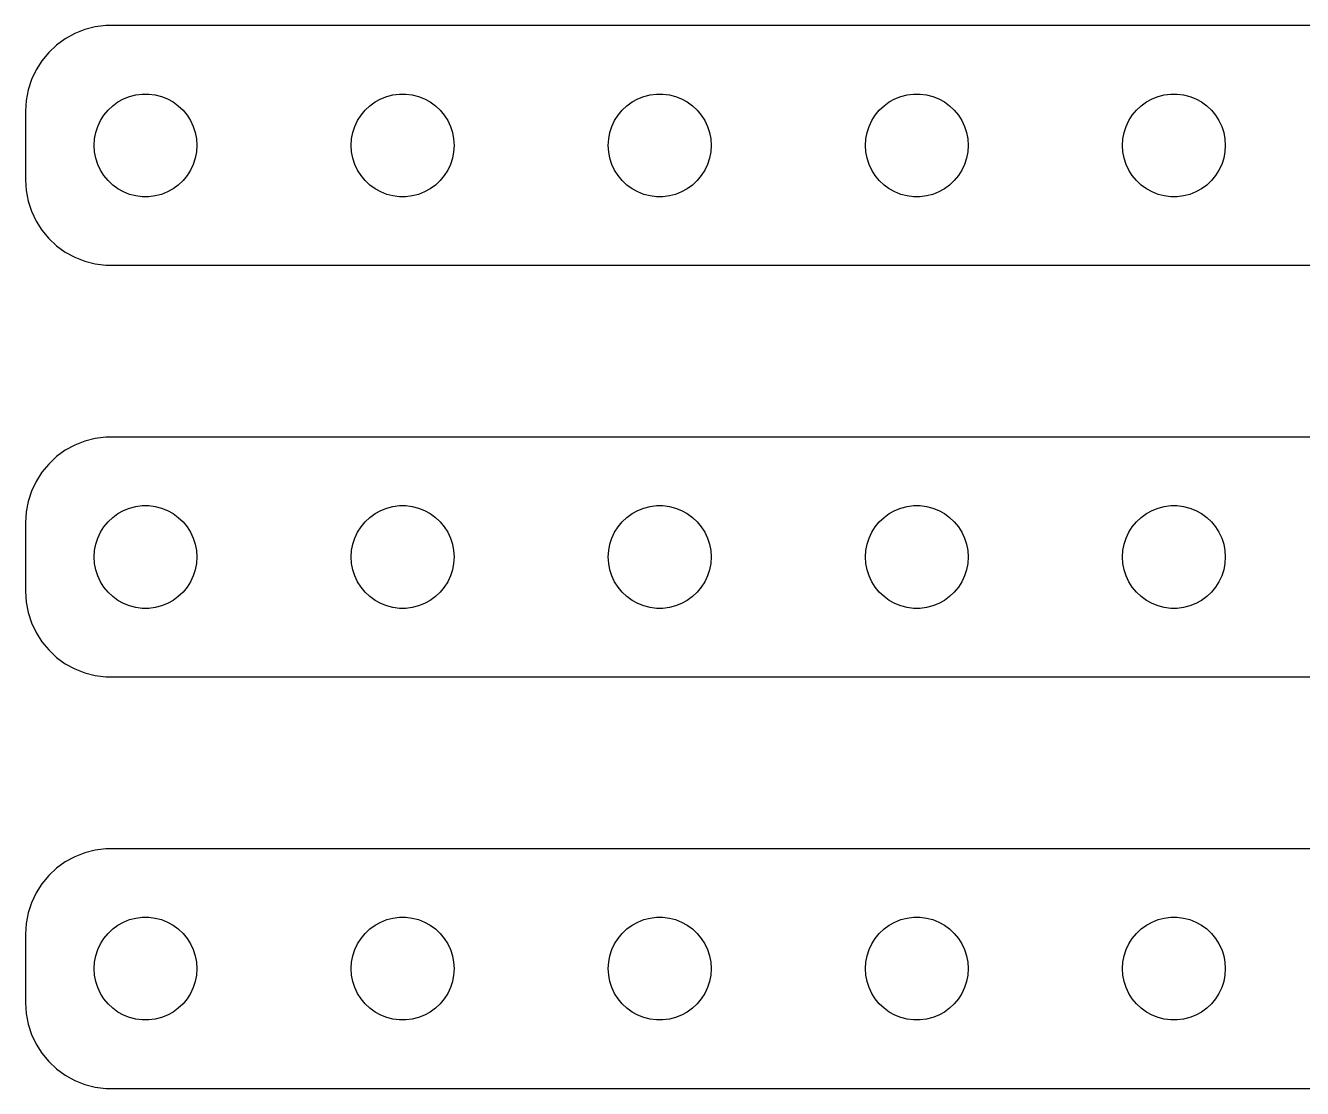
# Model space of a CAD drawing. Header units: metres. Extents: x -74 to 74, y 41 to 103.
# Drawn here: x -74.5 to 0, y 41 to 103 of the extents above; entities that cross this region are included whole.
import ezdxf

# ---------------------------------------------------------------- set-up
doc = ezdxf.new("R2010")
doc.units = ezdxf.units.M

msp = doc.modelspace()

# ---------------------------------------------------------------- linework, layer by layer
for p, q in [((-70.4369, 102.911), (-71.0451, 102.755)), ((-69.8139, 102.99), (-70.4369, 102.911)), ((69.8139, 102.99), (-69.8139, 102.99)), ((-72.1791, 102.222), (-72.6871, 101.853)), ((-71.6289, 102.524), (-72.1791, 102.222)), ((-71.0451, 102.755), (-71.6289, 102.524)), ((-73.1448, 101.423), (-73.5451, 100.939)), ((-72.6871, 101.853), (-73.1448, 101.423)), ((-73.5451, 100.939), (-73.8815, 100.409)), ((-74.1489, 99.8406), (-74.3429, 99.2434)), ((-73.8815, 100.409), (-74.1489, 99.8406)), ((-74.3429, 99.2434), (-74.4606, 98.6267)), ((-74.4606, 98.6267), (-74.5, 98)), ((-69.4123, 98.3115), (-69.1075, 98.533)), ((-69.1075, 98.533), (-68.7773, 98.7145)), ((-68.7773, 98.7145), (-68.427, 98.8532)), ((-68.427, 98.8532), (-68.0621, 98.9469)), ((-68.0621, 98.9469), (-67.6884, 98.9941)), ((-67.6884, 98.9941), (-67.3116, 98.9941)), ((-67.3116, 98.9941), (-66.9379, 98.9469)), ((-66.9379, 98.9469), (-66.573, 98.8532)), ((-66.573, 98.8532), (-66.2227, 98.7145)), ((-66.2227, 98.7145), (-65.8925, 98.533)), ((-65.8925, 98.533), (-65.5877, 98.3115)), ((-54.4123, 98.3115), (-54.1075, 98.533)), ((-54.1075, 98.533), (-53.7773, 98.7145)), ((-53.7773, 98.7145), (-53.427, 98.8532)), ((-53.427, 98.8532), (-53.0621, 98.9469)), ((-53.0621, 98.9469), (-52.6884, 98.9941)), ((-52.6884, 98.9941), (-52.3116, 98.9941)), ((-52.3116, 98.9941), (-51.9379, 98.9469)), ((-51.9379, 98.9469), (-51.5729, 98.8532)), ((-51.5729, 98.8532), (-51.2227, 98.7145)), ((-51.2227, 98.7145), (-50.8925, 98.533)), ((-50.8925, 98.533), (-50.5877, 98.3115)), ((-39.4123, 98.3115), (-39.1075, 98.533)), ((-39.1075, 98.533), (-38.7773, 98.7145)), ((-38.7773, 98.7145), (-38.427, 98.8532)), ((-38.427, 98.8532), (-38.0621, 98.9469)), ((-38.0621, 98.9469), (-37.6884, 98.9941)), ((-37.6884, 98.9941), (-37.3116, 98.9941)), ((-37.3116, 98.9941), (-36.9379, 98.9469)), ((-36.9379, 98.9469), (-36.5729, 98.8532)), ((-36.5729, 98.8532), (-36.2227, 98.7145)), ((-36.2227, 98.7145), (-35.8925, 98.533)), ((-35.8925, 98.533), (-35.5877, 98.3115)), ((-24.4123, 98.3115), (-24.1075, 98.533)), ((-24.1075, 98.533), (-23.7773, 98.7145)), ((-23.7773, 98.7145), (-23.427, 98.8532)), ((-23.427, 98.8532), (-23.0621, 98.9469)), ((-23.0621, 98.9469), (-22.6884, 98.9941)), ((-22.6884, 98.9941), (-22.3116, 98.9941)), ((-22.3116, 98.9941), (-21.9379, 98.9469)), ((-21.9379, 98.9469), (-21.5729, 98.8532)), ((-21.5729, 98.8532), (-21.2227, 98.7145)), ((-21.2227, 98.7145), (-20.8925, 98.533)), ((-20.8925, 98.533), (-20.5877, 98.3115)), ((-9.41226, 98.3115), (-9.10747, 98.533)), ((-9.10747, 98.533), (-8.77733, 98.7145)), ((-8.77733, 98.7145), (-8.42705, 98.8532)), ((-8.42705, 98.8532), (-8.06213, 98.9469)), ((-8.06213, 98.9469), (-7.68837, 98.9941)), ((-7.68837, 98.9941), (-7.31161, 98.9941)), ((-7.31161, 98.9941), (-6.93785, 98.9469)), ((-6.93785, 98.9469), (-6.57294, 98.8532)), ((-6.57294, 98.8532), (-6.22266, 98.7145)), ((-6.22266, 98.7145), (-5.89252, 98.533)), ((-5.89252, 98.533), (-5.58772, 98.3115)), ((-74.5, 98), (-74.5, 94)), ((-70.1289, 97.4453), (-69.927, 97.7634)), ((-69.927, 97.7634), (-69.6869, 98.0536)), ((-69.6869, 98.0536), (-69.4123, 98.3115)), ((-65.5877, 98.3115), (-65.3131, 98.0536)), ((-65.3131, 98.0536), (-65.073, 97.7634)), ((-65.073, 97.7634), (-64.8711, 97.4453)), ((-55.1289, 97.4453), (-54.927, 97.7634)), ((-54.927, 97.7634), (-54.6869, 98.0536)), ((-54.6869, 98.0536), (-54.4123, 98.3115)), ((-50.5877, 98.3115), (-50.3131, 98.0536)), ((-50.3131, 98.0536), (-50.0729, 97.7634)), ((-50.0729, 97.7634), (-49.8711, 97.4453)), ((-40.1289, 97.4453), (-39.927, 97.7634)), ((-39.927, 97.7634), (-39.6869, 98.0536)), ((-39.6869, 98.0536), (-39.4123, 98.3115)), ((-35.5877, 98.3115), (-35.3131, 98.0536)), ((-35.3131, 98.0536), (-35.0729, 97.7634)), ((-35.0729, 97.7634), (-34.8711, 97.4453)), ((-25.1289, 97.4453), (-24.927, 97.7634)), ((-24.927, 97.7634), (-24.6869, 98.0536)), ((-24.6869, 98.0536), (-24.4123, 98.3115)), ((-20.5877, 98.3115), (-20.3131, 98.0536)), ((-20.3131, 98.0536), (-20.0729, 97.7634)), ((-20.0729, 97.7634), (-19.8711, 97.4453)), ((-10.1289, 97.4453), (-9.92705, 97.7634)), ((-9.92705, 97.7634), (-9.6869, 98.0536)), ((-9.6869, 98.0536), (-9.41226, 98.3115)), ((-5.58772, 98.3115), (-5.31308, 98.0536)), ((-5.31308, 98.0536), (-5.07294, 97.7634)), ((-5.07294, 97.7634), (-4.87108, 97.4453)), ((-70.4057, 96.7461), (-70.2893, 97.1044)), ((-70.2893, 97.1044), (-70.1289, 97.4453)), ((-64.8711, 97.4453), (-64.7107, 97.1044)), ((-64.7107, 97.1044), (-64.5943, 96.7461)), ((-55.4057, 96.7461), (-55.2893, 97.1044)), ((-55.2893, 97.1044), (-55.1289, 97.4453)), ((-49.8711, 97.4453), (-49.7107, 97.1044)), ((-49.7107, 97.1044), (-49.5942, 96.7461)), ((-40.4057, 96.7461), (-40.2893, 97.1044)), ((-40.2893, 97.1044), (-40.1289, 97.4453)), ((-34.8711, 97.4453), (-34.7107, 97.1044)), ((-34.7107, 97.1044), (-34.5942, 96.7461)), ((-25.4057, 96.7461), (-25.2893, 97.1044)), ((-25.2893, 97.1044), (-25.1289, 97.4453)), ((-19.8711, 97.4453), (-19.7107, 97.1044)), ((-19.7107, 97.1044), (-19.5942, 96.7461)), ((-10.4057, 96.7461), (-10.2893, 97.1044)), ((-10.2893, 97.1044), (-10.1289, 97.4453)), ((-4.87108, 97.4453), (-4.71066, 97.1044)), ((-4.71066, 97.1044), (-4.59424, 96.7461)), ((-70.5, 96), (-70.4763, 96.376)), ((-70.4763, 96.376), (-70.4057, 96.7461)), ((-64.5943, 96.7461), (-64.5237, 96.376)), ((-64.5237, 96.376), (-64.5, 96)), ((-55.5, 96), (-55.4763, 96.376)), ((-55.4763, 96.376), (-55.4057, 96.7461)), ((-49.5942, 96.7461), (-49.5237, 96.376)), ((-49.5237, 96.376), (-49.5, 96)), ((-40.5, 96), (-40.4763, 96.376)), ((-40.4763, 96.376), (-40.4057, 96.7461)), ((-34.5942, 96.7461), (-34.5237, 96.376)), ((-34.5237, 96.376), (-34.5, 96)), ((-25.5, 96), (-25.4763, 96.376)), ((-25.4763, 96.376), (-25.4057, 96.7461)), ((-19.5942, 96.7461), (-19.5237, 96.376)), ((-19.5237, 96.376), (-19.5, 96)), ((-10.5, 96), (-10.4763, 96.376)), ((-10.4763, 96.376), (-10.4057, 96.7461)), ((-4.59424, 96.7461), (-4.52365, 96.376)), ((-4.52365, 96.376), (-4.5, 96)), ((-70.4763, 95.624), (-70.5, 96)), ((-70.4057, 95.2539), (-70.4763, 95.624)), ((-64.5237, 95.624), (-64.5943, 95.2539)), ((-64.5, 96), (-64.5237, 95.624)), ((-55.4763, 95.624), (-55.5, 96)), ((-55.4057, 95.2539), (-55.4763, 95.624)), ((-49.5237, 95.624), (-49.5942, 95.2539)), ((-49.5, 96), (-49.5237, 95.624)), ((-40.4763, 95.624), (-40.5, 96)), ((-40.4057, 95.2539), (-40.4763, 95.624)), ((-34.5237, 95.624), (-34.5942, 95.2539)), ((-34.5, 96), (-34.5237, 95.624)), ((-25.4763, 95.624), (-25.5, 96)), ((-25.4057, 95.2539), (-25.4763, 95.624)), ((-19.5237, 95.624), (-19.5942, 95.2539)), ((-19.5, 96), (-19.5237, 95.624)), ((-10.4763, 95.624), (-10.5, 96)), ((-10.4057, 95.2539), (-10.4763, 95.624)), ((-4.52365, 95.624), (-4.59424, 95.2539)), ((-4.5, 96), (-4.52365, 95.624)), ((-70.2893, 94.8956), (-70.4057, 95.2539)), ((-70.1289, 94.5547), (-70.2893, 94.8956)), ((-64.7107, 94.8956), (-64.8711, 94.5547)), ((-64.5943, 95.2539), (-64.7107, 94.8956)), ((-55.2893, 94.8956), (-55.4057, 95.2539)), ((-55.1289, 94.5547), (-55.2893, 94.8956)), ((-49.7107, 94.8956), (-49.8711, 94.5547)), ((-49.5942, 95.2539), (-49.7107, 94.8956)), ((-40.2893, 94.8956), (-40.4057, 95.2539)), ((-40.1289, 94.5547), (-40.2893, 94.8956)), ((-34.7107, 94.8956), (-34.8711, 94.5547)), ((-34.5942, 95.2539), (-34.7107, 94.8956)), ((-25.2893, 94.8956), (-25.4057, 95.2539)), ((-25.1289, 94.5547), (-25.2893, 94.8956)), ((-19.7107, 94.8956), (-19.8711, 94.5547)), ((-19.5942, 95.2539), (-19.7107, 94.8956)), ((-10.2893, 94.8956), (-10.4057, 95.2539)), ((-10.1289, 94.5547), (-10.2893, 94.8956)), ((-4.71066, 94.8956), (-4.87108, 94.5547)), ((-4.59424, 95.2539), (-4.71066, 94.8956)), ((-74.5, 94), (-74.4606, 93.3733)), ((-69.927, 94.2366), (-70.1289, 94.5547)), ((-69.6869, 93.9464), (-69.927, 94.2366)), ((-69.4123, 93.6885), (-69.6869, 93.9464)), ((-65.3131, 93.9464), (-65.5877, 93.6885)), ((-65.073, 94.2366), (-65.3131, 93.9464)), ((-64.8711, 94.5547), (-65.073, 94.2366)), ((-54.927, 94.2366), (-55.1289, 94.5547)), ((-54.6869, 93.9464), (-54.927, 94.2366)), ((-54.4123, 93.6885), (-54.6869, 93.9464)), ((-50.3131, 93.9464), (-50.5877, 93.6885)), ((-50.0729, 94.2366), (-50.3131, 93.9464)), ((-49.8711, 94.5547), (-50.0729, 94.2366)), ((-39.927, 94.2366), (-40.1289, 94.5547)), ((-39.6869, 93.9464), (-39.927, 94.2366)), ((-39.4123, 93.6885), (-39.6869, 93.9464)), ((-35.3131, 93.9464), (-35.5877, 93.6885)), ((-35.0729, 94.2366), (-35.3131, 93.9464)), ((-34.8711, 94.5547), (-35.0729, 94.2366)), ((-24.927, 94.2366), (-25.1289, 94.5547)), ((-24.6869, 93.9464), (-24.927, 94.2366)), ((-24.4123, 93.6885), (-24.6869, 93.9464)), ((-20.3131, 93.9464), (-20.5877, 93.6885)), ((-20.0729, 94.2366), (-20.3131, 93.9464)), ((-19.8711, 94.5547), (-20.0729, 94.2366)), ((-9.92705, 94.2366), (-10.1289, 94.5547)), ((-9.6869, 93.9464), (-9.92705, 94.2366)), ((-9.41226, 93.6885), (-9.6869, 93.9464)), ((-5.31308, 93.9464), (-5.58772, 93.6885)), ((-5.07294, 94.2366), (-5.31308, 93.9464)), ((-4.87108, 94.5547), (-5.07294, 94.2366)), ((-74.4606, 93.3733), (-74.3429, 92.7566)), ((-69.1075, 93.467), (-69.4123, 93.6885)), ((-68.7773, 93.2855), (-69.1075, 93.467)), ((-68.427, 93.1468), (-68.7773, 93.2855)), ((-68.0621, 93.0531), (-68.427, 93.1468)), ((-66.573, 93.1468), (-66.9379, 93.0531)), ((-66.2227, 93.2855), (-66.573, 93.1468)), ((-65.8925, 93.467), (-66.2227, 93.2855)), ((-65.5877, 93.6885), (-65.8925, 93.467)), ((-54.1075, 93.467), (-54.4123, 93.6885)), ((-53.7773, 93.2855), (-54.1075, 93.467)), ((-53.427, 93.1468), (-53.7773, 93.2855)), ((-53.0621, 93.0531), (-53.427, 93.1468)), ((-51.5729, 93.1468), (-51.9379, 93.0531)), ((-51.2227, 93.2855), (-51.5729, 93.1468)), ((-50.8925, 93.467), (-51.2227, 93.2855)), ((-50.5877, 93.6885), (-50.8925, 93.467)), ((-39.1075, 93.467), (-39.4123, 93.6885)), ((-38.7773, 93.2855), (-39.1075, 93.467)), ((-38.427, 93.1468), (-38.7773, 93.2855)), ((-38.0621, 93.0531), (-38.427, 93.1468)), ((-36.5729, 93.1468), (-36.9379, 93.0531)), ((-36.2227, 93.2855), (-36.5729, 93.1468)), ((-35.8925, 93.467), (-36.2227, 93.2855)), ((-35.5877, 93.6885), (-35.8925, 93.467)), ((-24.1075, 93.467), (-24.4123, 93.6885)), ((-23.7773, 93.2855), (-24.1075, 93.467)), ((-23.427, 93.1468), (-23.7773, 93.2855)), ((-23.0621, 93.0531), (-23.427, 93.1468)), ((-21.5729, 93.1468), (-21.9379, 93.0531)), ((-21.2227, 93.2855), (-21.5729, 93.1468)), ((-20.8925, 93.467), (-21.2227, 93.2855)), ((-20.5877, 93.6885), (-20.8925, 93.467)), ((-9.10747, 93.467), (-9.41226, 93.6885)), ((-8.77733, 93.2855), (-9.10747, 93.467)), ((-8.42705, 93.1468), (-8.77733, 93.2855)), ((-8.06213, 93.0531), (-8.42705, 93.1468)), ((-6.57294, 93.1468), (-6.93785, 93.0531)), ((-6.22266, 93.2855), (-6.57294, 93.1468)), ((-5.89252, 93.467), (-6.22266, 93.2855)), ((-5.58772, 93.6885), (-5.89252, 93.467)), ((-74.3429, 92.7566), (-74.1489, 92.1594)), ((-67.6884, 93.0059), (-68.0621, 93.0531)), ((-67.3116, 93.0059), (-67.6884, 93.0059)), ((-66.9379, 93.0531), (-67.3116, 93.0059)), ((-52.6884, 93.0059), (-53.0621, 93.0531)), ((-52.3116, 93.0059), (-52.6884, 93.0059)), ((-51.9379, 93.0531), (-52.3116, 93.0059)), ((-37.6884, 93.0059), (-38.0621, 93.0531)), ((-37.3116, 93.0059), (-37.6884, 93.0059)), ((-36.9379, 93.0531), (-37.3116, 93.0059)), ((-22.6884, 93.0059), (-23.0621, 93.0531)), ((-22.3116, 93.0059), (-22.6884, 93.0059)), ((-21.9379, 93.0531), (-22.3116, 93.0059)), ((-7.68837, 93.0059), (-8.06213, 93.0531)), ((-7.31161, 93.0059), (-7.68837, 93.0059)), ((-6.93785, 93.0531), (-7.31161, 93.0059)), ((-74.1489, 92.1594), (-73.8815, 91.5912)), ((-73.8815, 91.5912), (-73.5451, 91.0611)), ((-73.5451, 91.0611), (-73.1448, 90.5773)), ((-73.1448, 90.5773), (-72.6871, 90.1474)), ((-72.6871, 90.1474), (-72.1791, 89.7784)), ((-72.1791, 89.7784), (-71.6289, 89.4759)), ((-71.6289, 89.4759), (-71.0451, 89.2447)), ((-71.0451, 89.2447), (-70.4369, 89.0886)), ((-70.4369, 89.0886), (-69.8139, 89.0099)), ((-69.8139, 89.0099), (69.8139, 89.0099)), ((-69.8139, 78.9901), (-70.4369, 78.9114)), ((69.8139, 78.9901), (-69.8139, 78.9901)), ((-71.6289, 78.5241), (-72.1791, 78.2216)), ((-71.0451, 78.7553), (-71.6289, 78.5241)), ((-70.4369, 78.9114), (-71.0451, 78.7553)), ((-72.6871, 77.8526), (-73.1448, 77.4227)), ((-72.1791, 78.2216), (-72.6871, 77.8526)), ((-73.5451, 76.9389), (-73.8815, 76.4088)), ((-73.1448, 77.4227), (-73.5451, 76.9389)), ((-73.8815, 76.4088), (-74.1489, 75.8406)), ((-74.1489, 75.8406), (-74.3429, 75.2434)), ((-74.4606, 74.6267), (-74.5, 74)), ((-74.3429, 75.2434), (-74.4606, 74.6267)), ((-69.4123, 74.3115), (-69.1075, 74.533)), ((-69.1075, 74.533), (-68.7773, 74.7145)), ((-68.7773, 74.7145), (-68.427, 74.8532)), ((-68.427, 74.8532), (-68.0621, 74.9469)), ((-68.0621, 74.9469), (-67.6884, 74.9941)), ((-67.6884, 74.9941), (-67.3116, 74.9941)), ((-67.3116, 74.9941), (-66.9379, 74.9469)), ((-66.9379, 74.9469), (-66.573, 74.8532)), ((-66.573, 74.8532), (-66.2227, 74.7145)), ((-66.2227, 74.7145), (-65.8925, 74.533)), ((-65.8925, 74.533), (-65.5877, 74.3115)), ((-54.4123, 74.3115), (-54.1075, 74.533)), ((-54.1075, 74.533), (-53.7773, 74.7145)), ((-53.7773, 74.7145), (-53.427, 74.8532)), ((-53.427, 74.8532), (-53.0621, 74.9469)), ((-53.0621, 74.9469), (-52.6884, 74.9941)), ((-52.6884, 74.9941), (-52.3116, 74.9941)), ((-52.3116, 74.9941), (-51.9379, 74.9469)), ((-51.9379, 74.9469), (-51.5729, 74.8532)), ((-51.5729, 74.8532), (-51.2227, 74.7145)), ((-51.2227, 74.7145), (-50.8925, 74.533)), ((-50.8925, 74.533), (-50.5877, 74.3115)), ((-39.4123, 74.3115), (-39.1075, 74.533)), ((-39.1075, 74.533), (-38.7773, 74.7145)), ((-38.7773, 74.7145), (-38.427, 74.8532)), ((-38.427, 74.8532), (-38.0621, 74.9469)), ((-38.0621, 74.9469), (-37.6884, 74.9941)), ((-37.6884, 74.9941), (-37.3116, 74.9941)), ((-37.3116, 74.9941), (-36.9379, 74.9469)), ((-36.9379, 74.9469), (-36.5729, 74.8532)), ((-36.5729, 74.8532), (-36.2227, 74.7145)), ((-36.2227, 74.7145), (-35.8925, 74.533)), ((-35.8925, 74.533), (-35.5877, 74.3115)), ((-24.4123, 74.3115), (-24.1075, 74.533)), ((-24.1075, 74.533), (-23.7773, 74.7145)), ((-23.7773, 74.7145), (-23.427, 74.8532)), ((-23.427, 74.8532), (-23.0621, 74.9469)), ((-23.0621, 74.9469), (-22.6884, 74.9941)), ((-22.6884, 74.9941), (-22.3116, 74.9941)), ((-22.3116, 74.9941), (-21.9379, 74.9469)), ((-21.9379, 74.9469), (-21.5729, 74.8532)), ((-21.5729, 74.8532), (-21.2227, 74.7145)), ((-21.2227, 74.7145), (-20.8925, 74.533)), ((-20.8925, 74.533), (-20.5877, 74.3115)), ((-9.41226, 74.3115), (-9.10747, 74.533)), ((-9.10747, 74.533), (-8.77733, 74.7145)), ((-8.77733, 74.7145), (-8.42705, 74.8532)), ((-8.42705, 74.8532), (-8.06213, 74.9469)), ((-8.06213, 74.9469), (-7.68837, 74.9941)), ((-7.68837, 74.9941), (-7.31161, 74.9941)), ((-7.31161, 74.9941), (-6.93785, 74.9469)), ((-6.93785, 74.9469), (-6.57294, 74.8532)), ((-6.57294, 74.8532), (-6.22266, 74.7145)), ((-6.22266, 74.7145), (-5.89252, 74.533)), ((-5.89252, 74.533), (-5.58772, 74.3115)), ((-74.5, 74), (-74.5, 70)), ((-70.1289, 73.4453), (-69.927, 73.7634)), ((-69.927, 73.7634), (-69.6869, 74.0536)), ((-69.6869, 74.0536), (-69.4123, 74.3115)), ((-65.5877, 74.3115), (-65.3131, 74.0536)), ((-65.3131, 74.0536), (-65.073, 73.7634)), ((-65.073, 73.7634), (-64.8711, 73.4453)), ((-55.1289, 73.4453), (-54.927, 73.7634)), ((-54.927, 73.7634), (-54.6869, 74.0536)), ((-54.6869, 74.0536), (-54.4123, 74.3115)), ((-50.5877, 74.3115), (-50.3131, 74.0536)), ((-50.3131, 74.0536), (-50.0729, 73.7634)), ((-50.0729, 73.7634), (-49.8711, 73.4453)), ((-40.1289, 73.4453), (-39.927, 73.7634)), ((-39.927, 73.7634), (-39.6869, 74.0536)), ((-39.6869, 74.0536), (-39.4123, 74.3115)), ((-35.5877, 74.3115), (-35.3131, 74.0536)), ((-35.3131, 74.0536), (-35.0729, 73.7634)), ((-35.0729, 73.7634), (-34.8711, 73.4453)), ((-25.1289, 73.4453), (-24.927, 73.7634)), ((-24.927, 73.7634), (-24.6869, 74.0536)), ((-24.6869, 74.0536), (-24.4123, 74.3115)), ((-20.5877, 74.3115), (-20.3131, 74.0536)), ((-20.3131, 74.0536), (-20.0729, 73.7634)), ((-20.0729, 73.7634), (-19.8711, 73.4453)), ((-10.1289, 73.4453), (-9.92705, 73.7634)), ((-9.92705, 73.7634), (-9.6869, 74.0536)), ((-9.6869, 74.0536), (-9.41226, 74.3115)), ((-5.58772, 74.3115), (-5.31308, 74.0536)), ((-5.31308, 74.0536), (-5.07294, 73.7634)), ((-5.07294, 73.7634), (-4.87108, 73.4453)), ((-70.4057, 72.7461), (-70.2893, 73.1044)), ((-70.2893, 73.1044), (-70.1289, 73.4453)), ((-64.8711, 73.4453), (-64.7107, 73.1044)), ((-64.7107, 73.1044), (-64.5943, 72.7461)), ((-55.4057, 72.7461), (-55.2893, 73.1044)), ((-55.2893, 73.1044), (-55.1289, 73.4453)), ((-49.8711, 73.4453), (-49.7107, 73.1044)), ((-49.7107, 73.1044), (-49.5942, 72.7461)), ((-40.4057, 72.7461), (-40.2893, 73.1044)), ((-40.2893, 73.1044), (-40.1289, 73.4453)), ((-34.8711, 73.4453), (-34.7107, 73.1044)), ((-34.7107, 73.1044), (-34.5942, 72.7461)), ((-25.4057, 72.7461), (-25.2893, 73.1044)), ((-25.2893, 73.1044), (-25.1289, 73.4453)), ((-19.8711, 73.4453), (-19.7107, 73.1044)), ((-19.7107, 73.1044), (-19.5942, 72.7461)), ((-10.4057, 72.7461), (-10.2893, 73.1044)), ((-10.2893, 73.1044), (-10.1289, 73.4453)), ((-4.87108, 73.4453), (-4.71066, 73.1044)), ((-4.71066, 73.1044), (-4.59424, 72.7461)), ((-70.5, 72), (-70.4763, 72.376)), ((-70.4763, 72.376), (-70.4057, 72.7461)), ((-64.5943, 72.7461), (-64.5237, 72.376)), ((-64.5237, 72.376), (-64.5, 72)), ((-55.5, 72), (-55.4763, 72.376)), ((-55.4763, 72.376), (-55.4057, 72.7461)), ((-49.5942, 72.7461), (-49.5237, 72.376)), ((-49.5237, 72.376), (-49.5, 72)), ((-40.5, 72), (-40.4763, 72.376)), ((-40.4763, 72.376), (-40.4057, 72.7461)), ((-34.5942, 72.7461), (-34.5237, 72.376)), ((-34.5237, 72.376), (-34.5, 72)), ((-25.5, 72), (-25.4763, 72.376)), ((-25.4763, 72.376), (-25.4057, 72.7461)), ((-19.5942, 72.7461), (-19.5237, 72.376)), ((-19.5237, 72.376), (-19.5, 72)), ((-10.5, 72), (-10.4763, 72.376)), ((-10.4763, 72.376), (-10.4057, 72.7461)), ((-4.59424, 72.7461), (-4.52365, 72.376)), ((-4.52365, 72.376), (-4.5, 72)), ((-70.4763, 71.624), (-70.5, 72)), ((-70.4057, 71.2539), (-70.4763, 71.624)), ((-64.5237, 71.624), (-64.5943, 71.2539)), ((-64.5, 72), (-64.5237, 71.624)), ((-55.4763, 71.624), (-55.5, 72)), ((-55.4057, 71.2539), (-55.4763, 71.624)), ((-49.5237, 71.624), (-49.5942, 71.2539)), ((-49.5, 72), (-49.5237, 71.624)), ((-40.4763, 71.624), (-40.5, 72)), ((-40.4057, 71.2539), (-40.4763, 71.624)), ((-34.5237, 71.624), (-34.5942, 71.2539)), ((-34.5, 72), (-34.5237, 71.624)), ((-25.4763, 71.624), (-25.5, 72)), ((-25.4057, 71.2539), (-25.4763, 71.624)), ((-19.5237, 71.624), (-19.5942, 71.2539)), ((-19.5, 72), (-19.5237, 71.624)), ((-10.4763, 71.624), (-10.5, 72)), ((-10.4057, 71.2539), (-10.4763, 71.624)), ((-4.52365, 71.624), (-4.59424, 71.2539)), ((-4.5, 72), (-4.52365, 71.624)), ((-70.2893, 70.8956), (-70.4057, 71.2539)), ((-70.1289, 70.5547), (-70.2893, 70.8956)), ((-64.7107, 70.8956), (-64.8711, 70.5547)), ((-64.5943, 71.2539), (-64.7107, 70.8956)), ((-55.2893, 70.8956), (-55.4057, 71.2539)), ((-55.1289, 70.5547), (-55.2893, 70.8956)), ((-49.7107, 70.8956), (-49.8711, 70.5547)), ((-49.5942, 71.2539), (-49.7107, 70.8956)), ((-40.2893, 70.8956), (-40.4057, 71.2539)), ((-40.1289, 70.5547), (-40.2893, 70.8956)), ((-34.7107, 70.8956), (-34.8711, 70.5547)), ((-34.5942, 71.2539), (-34.7107, 70.8956)), ((-25.2893, 70.8956), (-25.4057, 71.2539)), ((-25.1289, 70.5547), (-25.2893, 70.8956)), ((-19.7107, 70.8956), (-19.8711, 70.5547)), ((-19.5942, 71.2539), (-19.7107, 70.8956)), ((-10.2893, 70.8956), (-10.4057, 71.2539)), ((-10.1289, 70.5547), (-10.2893, 70.8956)), ((-4.71066, 70.8956), (-4.87108, 70.5547)), ((-4.59424, 71.2539), (-4.71066, 70.8956)), ((-69.927, 70.2366), (-70.1289, 70.5547)), ((-69.6869, 69.9464), (-69.927, 70.2366)), ((-65.073, 70.2366), (-65.3131, 69.9464)), ((-64.8711, 70.5547), (-65.073, 70.2366)), ((-54.927, 70.2366), (-55.1289, 70.5547)), ((-54.6869, 69.9464), (-54.927, 70.2366)), ((-50.0729, 70.2366), (-50.3131, 69.9464)), ((-49.8711, 70.5547), (-50.0729, 70.2366)), ((-39.927, 70.2366), (-40.1289, 70.5547)), ((-39.6869, 69.9464), (-39.927, 70.2366)), ((-35.0729, 70.2366), (-35.3131, 69.9464)), ((-34.8711, 70.5547), (-35.0729, 70.2366)), ((-24.927, 70.2366), (-25.1289, 70.5547)), ((-24.6869, 69.9464), (-24.927, 70.2366)), ((-20.0729, 70.2366), (-20.3131, 69.9464)), ((-19.8711, 70.5547), (-20.0729, 70.2366)), ((-9.92705, 70.2366), (-10.1289, 70.5547)), ((-9.6869, 69.9464), (-9.92705, 70.2366)), ((-5.07294, 70.2366), (-5.31308, 69.9464)), ((-4.87108, 70.5547), (-5.07294, 70.2366)), ((-74.5, 70), (-74.4606, 69.3733)), ((-74.4606, 69.3733), (-74.3429, 68.7566)), ((-69.4123, 69.6885), (-69.6869, 69.9464)), ((-69.1075, 69.467), (-69.4123, 69.6885)), ((-68.7773, 69.2855), (-69.1075, 69.467)), ((-68.427, 69.1468), (-68.7773, 69.2855)), ((-66.2227, 69.2855), (-66.573, 69.1468)), ((-65.8925, 69.467), (-66.2227, 69.2855)), ((-65.5877, 69.6885), (-65.8925, 69.467)), ((-65.3131, 69.9464), (-65.5877, 69.6885)), ((-54.4123, 69.6885), (-54.6869, 69.9464)), ((-54.1075, 69.467), (-54.4123, 69.6885)), ((-53.7773, 69.2855), (-54.1075, 69.467)), ((-53.427, 69.1468), (-53.7773, 69.2855)), ((-51.2227, 69.2855), (-51.5729, 69.1468)), ((-50.8925, 69.467), (-51.2227, 69.2855)), ((-50.5877, 69.6885), (-50.8925, 69.467)), ((-50.3131, 69.9464), (-50.5877, 69.6885)), ((-39.4123, 69.6885), (-39.6869, 69.9464)), ((-39.1075, 69.467), (-39.4123, 69.6885)), ((-38.7773, 69.2855), (-39.1075, 69.467)), ((-38.427, 69.1468), (-38.7773, 69.2855)), ((-36.2227, 69.2855), (-36.5729, 69.1468)), ((-35.8925, 69.467), (-36.2227, 69.2855)), ((-35.5877, 69.6885), (-35.8925, 69.467)), ((-35.3131, 69.9464), (-35.5877, 69.6885)), ((-24.4123, 69.6885), (-24.6869, 69.9464)), ((-24.1075, 69.467), (-24.4123, 69.6885)), ((-23.7773, 69.2855), (-24.1075, 69.467)), ((-23.427, 69.1468), (-23.7773, 69.2855)), ((-21.2227, 69.2855), (-21.5729, 69.1468)), ((-20.8925, 69.467), (-21.2227, 69.2855)), ((-20.5877, 69.6885), (-20.8925, 69.467)), ((-20.3131, 69.9464), (-20.5877, 69.6885)), ((-9.41226, 69.6885), (-9.6869, 69.9464)), ((-9.10747, 69.467), (-9.41226, 69.6885)), ((-8.77733, 69.2855), (-9.10747, 69.467)), ((-8.42705, 69.1468), (-8.77733, 69.2855)), ((-6.22266, 69.2855), (-6.57294, 69.1468)), ((-5.89252, 69.467), (-6.22266, 69.2855)), ((-5.58772, 69.6885), (-5.89252, 69.467)), ((-5.31308, 69.9464), (-5.58772, 69.6885)), ((-74.3429, 68.7566), (-74.1489, 68.1594)), ((-68.0621, 69.0531), (-68.427, 69.1468)), ((-67.6884, 69.0059), (-68.0621, 69.0531)), ((-67.3116, 69.0059), (-67.6884, 69.0059)), ((-66.9379, 69.0531), (-67.3116, 69.0059)), ((-66.573, 69.1468), (-66.9379, 69.0531)), ((-53.0621, 69.0531), (-53.427, 69.1468)), ((-52.6884, 69.0059), (-53.0621, 69.0531)), ((-52.3116, 69.0059), (-52.6884, 69.0059)), ((-51.9379, 69.0531), (-52.3116, 69.0059)), ((-51.5729, 69.1468), (-51.9379, 69.0531)), ((-38.0621, 69.0531), (-38.427, 69.1468)), ((-37.6884, 69.0059), (-38.0621, 69.0531)), ((-37.3116, 69.0059), (-37.6884, 69.0059)), ((-36.9379, 69.0531), (-37.3116, 69.0059)), ((-36.5729, 69.1468), (-36.9379, 69.0531)), ((-23.0621, 69.0531), (-23.427, 69.1468)), ((-22.6884, 69.0059), (-23.0621, 69.0531)), ((-22.3116, 69.0059), (-22.6884, 69.0059)), ((-21.9379, 69.0531), (-22.3116, 69.0059)), ((-21.5729, 69.1468), (-21.9379, 69.0531)), ((-8.06213, 69.0531), (-8.42705, 69.1468)), ((-7.68837, 69.0059), (-8.06213, 69.0531)), ((-7.31161, 69.0059), (-7.68837, 69.0059)), ((-6.93785, 69.0531), (-7.31161, 69.0059)), ((-6.57294, 69.1468), (-6.93785, 69.0531)), ((-74.1489, 68.1594), (-73.8815, 67.5912)), ((-73.8815, 67.5912), (-73.5451, 67.0611)), ((-73.5451, 67.0611), (-73.1448, 66.5773)), ((-73.1448, 66.5773), (-72.6871, 66.1474)), ((-72.6871, 66.1474), (-72.1791, 65.7784)), ((-72.1791, 65.7784), (-71.6289, 65.4759)), ((-71.6289, 65.4759), (-71.0451, 65.2447)), ((-71.0451, 65.2447), (-70.4369, 65.0886)), ((-70.4369, 65.0886), (-69.8139, 65.0099)), ((-69.8139, 65.0099), (69.8139, 65.0099)), ((-71.6289, 54.5241), (-72.1791, 54.2216)), ((-71.0451, 54.7553), (-71.6289, 54.5241)), ((-70.4369, 54.9114), (-71.0451, 54.7553)), ((-69.8139, 54.9901), (-70.4369, 54.9114)), ((69.8139, 54.9901), (-69.8139, 54.9901)), ((-72.6871, 53.8526), (-73.1448, 53.4227)), ((-72.1791, 54.2216), (-72.6871, 53.8526)), ((-73.5451, 52.9389), (-73.8815, 52.4088)), ((-73.1448, 53.4227), (-73.5451, 52.9389)), ((-73.8815, 52.4088), (-74.1489, 51.8406)), ((-74.1489, 51.8406), (-74.3429, 51.2434)), ((-74.3429, 51.2434), (-74.4606, 50.6267)), ((-69.1075, 50.533), (-68.7773, 50.7145)), ((-68.7773, 50.7145), (-68.427, 50.8532)), ((-68.427, 50.8532), (-68.0621, 50.9469)), ((-68.0621, 50.9469), (-67.6884, 50.9941)), ((-67.6884, 50.9941), (-67.3116, 50.9941)), ((-67.3116, 50.9941), (-66.9379, 50.9469)), ((-66.9379, 50.9469), (-66.573, 50.8532)), ((-66.573, 50.8532), (-66.2227, 50.7145)), ((-66.2227, 50.7145), (-65.8925, 50.533)), ((-54.1075, 50.533), (-53.7773, 50.7145)), ((-53.7773, 50.7145), (-53.427, 50.8532)), ((-53.427, 50.8532), (-53.0621, 50.9469)), ((-53.0621, 50.9469), (-52.6884, 50.9941)), ((-52.6884, 50.9941), (-52.3116, 50.9941)), ((-52.3116, 50.9941), (-51.9379, 50.9469)), ((-51.9379, 50.9469), (-51.5729, 50.8532)), ((-51.5729, 50.8532), (-51.2227, 50.7145)), ((-51.2227, 50.7145), (-50.8925, 50.533)), ((-39.1075, 50.533), (-38.7773, 50.7145)), ((-38.7773, 50.7145), (-38.427, 50.8532)), ((-38.427, 50.8532), (-38.0621, 50.9469)), ((-38.0621, 50.9469), (-37.6884, 50.9941)), ((-37.6884, 50.9941), (-37.3116, 50.9941)), ((-37.3116, 50.9941), (-36.9379, 50.9469)), ((-36.9379, 50.9469), (-36.5729, 50.8532)), ((-36.5729, 50.8532), (-36.2227, 50.7145)), ((-36.2227, 50.7145), (-35.8925, 50.533)), ((-24.1075, 50.533), (-23.7773, 50.7145)), ((-23.7773, 50.7145), (-23.427, 50.8532)), ((-23.427, 50.8532), (-23.0621, 50.9469)), ((-23.0621, 50.9469), (-22.6884, 50.9941)), ((-22.6884, 50.9941), (-22.3116, 50.9941)), ((-22.3116, 50.9941), (-21.9379, 50.9469)), ((-21.9379, 50.9469), (-21.5729, 50.8532)), ((-21.5729, 50.8532), (-21.2227, 50.7145)), ((-21.2227, 50.7145), (-20.8925, 50.533)), ((-9.10747, 50.533), (-8.77733, 50.7145)), ((-8.77733, 50.7145), (-8.42705, 50.8532)), ((-8.42705, 50.8532), (-8.06213, 50.9469)), ((-8.06213, 50.9469), (-7.68837, 50.9941)), ((-7.68837, 50.9941), (-7.31161, 50.9941)), ((-7.31161, 50.9941), (-6.93785, 50.9469)), ((-6.93785, 50.9469), (-6.57294, 50.8532)), ((-6.57294, 50.8532), (-6.22266, 50.7145)), ((-6.22266, 50.7145), (-5.89252, 50.533)), ((-74.4606, 50.6267), (-74.5, 50)), ((-74.5, 50), (-74.5, 46)), ((-69.927, 49.7634), (-69.6869, 50.0536)), ((-69.6869, 50.0536), (-69.4123, 50.3115)), ((-69.4123, 50.3115), (-69.1075, 50.533)), ((-65.8925, 50.533), (-65.5877, 50.3115)), ((-65.5877, 50.3115), (-65.3131, 50.0536)), ((-65.3131, 50.0536), (-65.073, 49.7634)), ((-54.927, 49.7634), (-54.6869, 50.0536)), ((-54.6869, 50.0536), (-54.4123, 50.3115)), ((-54.4123, 50.3115), (-54.1075, 50.533)), ((-50.8925, 50.533), (-50.5877, 50.3115)), ((-50.5877, 50.3115), (-50.3131, 50.0536)), ((-50.3131, 50.0536), (-50.0729, 49.7634)), ((-39.927, 49.7634), (-39.6869, 50.0536)), ((-39.6869, 50.0536), (-39.4123, 50.3115)), ((-39.4123, 50.3115), (-39.1075, 50.533)), ((-35.8925, 50.533), (-35.5877, 50.3115)), ((-35.5877, 50.3115), (-35.3131, 50.0536)), ((-35.3131, 50.0536), (-35.0729, 49.7634)), ((-24.927, 49.7634), (-24.6869, 50.0536)), ((-24.6869, 50.0536), (-24.4123, 50.3115)), ((-24.4123, 50.3115), (-24.1075, 50.533)), ((-20.8925, 50.533), (-20.5877, 50.3115)), ((-20.5877, 50.3115), (-20.3131, 50.0536)), ((-20.3131, 50.0536), (-20.0729, 49.7634)), ((-9.92705, 49.7634), (-9.6869, 50.0536)), ((-9.6869, 50.0536), (-9.41226, 50.3115)), ((-9.41226, 50.3115), (-9.10747, 50.533)), ((-5.89252, 50.533), (-5.58772, 50.3115)), ((-5.58772, 50.3115), (-5.31308, 50.0536)), ((-5.31308, 50.0536), (-5.07294, 49.7634)), ((-70.2893, 49.1044), (-70.1289, 49.4453)), ((-70.1289, 49.4453), (-69.927, 49.7634)), ((-65.073, 49.7634), (-64.8711, 49.4453)), ((-64.8711, 49.4453), (-64.7107, 49.1044)), ((-55.2893, 49.1044), (-55.1289, 49.4453)), ((-55.1289, 49.4453), (-54.927, 49.7634)), ((-50.0729, 49.7634), (-49.8711, 49.4453)), ((-49.8711, 49.4453), (-49.7107, 49.1044)), ((-40.2893, 49.1044), (-40.1289, 49.4453)), ((-40.1289, 49.4453), (-39.927, 49.7634)), ((-35.0729, 49.7634), (-34.8711, 49.4453)), ((-34.8711, 49.4453), (-34.7107, 49.1044)), ((-25.2893, 49.1044), (-25.1289, 49.4453)), ((-25.1289, 49.4453), (-24.927, 49.7634)), ((-20.0729, 49.7634), (-19.8711, 49.4453)), ((-19.8711, 49.4453), (-19.7107, 49.1044)), ((-10.2893, 49.1044), (-10.1289, 49.4453)), ((-10.1289, 49.4453), (-9.92705, 49.7634)), ((-5.07294, 49.7634), (-4.87108, 49.4453)), ((-4.87108, 49.4453), (-4.71066, 49.1044)), ((-70.4763, 48.376), (-70.4057, 48.7461)), ((-70.4057, 48.7461), (-70.2893, 49.1044)), ((-64.7107, 49.1044), (-64.5943, 48.7461)), ((-64.5943, 48.7461), (-64.5237, 48.376)), ((-55.4763, 48.376), (-55.4057, 48.7461)), ((-55.4057, 48.7461), (-55.2893, 49.1044)), ((-49.7107, 49.1044), (-49.5942, 48.7461)), ((-49.5942, 48.7461), (-49.5237, 48.376)), ((-40.4763, 48.376), (-40.4057, 48.7461)), ((-40.4057, 48.7461), (-40.2893, 49.1044)), ((-34.7107, 49.1044), (-34.5942, 48.7461)), ((-34.5942, 48.7461), (-34.5237, 48.376)), ((-25.4763, 48.376), (-25.4057, 48.7461)), ((-25.4057, 48.7461), (-25.2893, 49.1044)), ((-19.7107, 49.1044), (-19.5942, 48.7461)), ((-19.5942, 48.7461), (-19.5237, 48.376)), ((-10.4763, 48.376), (-10.4057, 48.7461)), ((-10.4057, 48.7461), (-10.2893, 49.1044)), ((-4.71066, 49.1044), (-4.59424, 48.7461)), ((-4.59424, 48.7461), (-4.52365, 48.376)), ((-70.5, 48), (-70.4763, 48.376)), ((-70.4763, 47.624), (-70.5, 48)), ((-64.5237, 48.376), (-64.5, 48)), ((-64.5, 48), (-64.5237, 47.624)), ((-55.5, 48), (-55.4763, 48.376)), ((-55.4763, 47.624), (-55.5, 48)), ((-49.5237, 48.376), (-49.5, 48)), ((-49.5, 48), (-49.5237, 47.624)), ((-40.5, 48), (-40.4763, 48.376)), ((-40.4763, 47.624), (-40.5, 48)), ((-34.5237, 48.376), (-34.5, 48)), ((-34.5, 48), (-34.5237, 47.624)), ((-25.5, 48), (-25.4763, 48.376)), ((-25.4763, 47.624), (-25.5, 48)), ((-19.5237, 48.376), (-19.5, 48)), ((-19.5, 48), (-19.5237, 47.624)), ((-10.5, 48), (-10.4763, 48.376)), ((-10.4763, 47.624), (-10.5, 48)), ((-4.52365, 48.376), (-4.5, 48)), ((-4.5, 48), (-4.52365, 47.624)), ((-70.4057, 47.2539), (-70.4763, 47.624)), ((-70.2893, 46.8956), (-70.4057, 47.2539)), ((-64.5943, 47.2539), (-64.7107, 46.8956)), ((-64.5237, 47.624), (-64.5943, 47.2539)), ((-55.4057, 47.2539), (-55.4763, 47.624)), ((-55.2893, 46.8956), (-55.4057, 47.2539)), ((-49.5942, 47.2539), (-49.7107, 46.8956)), ((-49.5237, 47.624), (-49.5942, 47.2539)), ((-40.4057, 47.2539), (-40.4763, 47.624)), ((-40.2893, 46.8956), (-40.4057, 47.2539)), ((-34.5942, 47.2539), (-34.7107, 46.8956)), ((-34.5237, 47.624), (-34.5942, 47.2539)), ((-25.4057, 47.2539), (-25.4763, 47.624)), ((-25.2893, 46.8956), (-25.4057, 47.2539)), ((-19.5942, 47.2539), (-19.7107, 46.8956)), ((-19.5237, 47.624), (-19.5942, 47.2539)), ((-10.4057, 47.2539), (-10.4763, 47.624)), ((-10.2893, 46.8956), (-10.4057, 47.2539)), ((-4.59424, 47.2539), (-4.71066, 46.8956)), ((-4.52365, 47.624), (-4.59424, 47.2539)), ((-70.1289, 46.5547), (-70.2893, 46.8956)), ((-69.927, 46.2366), (-70.1289, 46.5547)), ((-69.6869, 45.9464), (-69.927, 46.2366)), ((-65.073, 46.2366), (-65.3131, 45.9464)), ((-64.8711, 46.5547), (-65.073, 46.2366)), ((-64.7107, 46.8956), (-64.8711, 46.5547)), ((-55.1289, 46.5547), (-55.2893, 46.8956)), ((-54.927, 46.2366), (-55.1289, 46.5547)), ((-54.6869, 45.9464), (-54.927, 46.2366)), ((-50.0729, 46.2366), (-50.3131, 45.9464)), ((-49.8711, 46.5547), (-50.0729, 46.2366)), ((-49.7107, 46.8956), (-49.8711, 46.5547)), ((-40.1289, 46.5547), (-40.2893, 46.8956)), ((-39.927, 46.2366), (-40.1289, 46.5547)), ((-39.6869, 45.9464), (-39.927, 46.2366)), ((-35.0729, 46.2366), (-35.3131, 45.9464)), ((-34.8711, 46.5547), (-35.0729, 46.2366)), ((-34.7107, 46.8956), (-34.8711, 46.5547)), ((-25.1289, 46.5547), (-25.2893, 46.8956)), ((-24.927, 46.2366), (-25.1289, 46.5547)), ((-24.6869, 45.9464), (-24.927, 46.2366)), ((-20.0729, 46.2366), (-20.3131, 45.9464)), ((-19.8711, 46.5547), (-20.0729, 46.2366)), ((-19.7107, 46.8956), (-19.8711, 46.5547)), ((-10.1289, 46.5547), (-10.2893, 46.8956)), ((-9.92705, 46.2366), (-10.1289, 46.5547)), ((-9.6869, 45.9464), (-9.92705, 46.2366)), ((-5.07294, 46.2366), (-5.31308, 45.9464)), ((-4.87108, 46.5547), (-5.07294, 46.2366)), ((-4.71066, 46.8956), (-4.87108, 46.5547)), ((-74.5, 46), (-74.4606, 45.3733)), ((-69.4123, 45.6885), (-69.6869, 45.9464)), ((-69.1075, 45.467), (-69.4123, 45.6885)), ((-68.7773, 45.2855), (-69.1075, 45.467)), ((-65.8925, 45.467), (-66.2227, 45.2855)), ((-65.5877, 45.6885), (-65.8925, 45.467)), ((-65.3131, 45.9464), (-65.5877, 45.6885)), ((-54.4123, 45.6885), (-54.6869, 45.9464)), ((-54.1075, 45.467), (-54.4123, 45.6885)), ((-53.7773, 45.2855), (-54.1075, 45.467)), ((-50.8925, 45.467), (-51.2227, 45.2855)), ((-50.5877, 45.6885), (-50.8925, 45.467)), ((-50.3131, 45.9464), (-50.5877, 45.6885)), ((-39.4123, 45.6885), (-39.6869, 45.9464)), ((-39.1075, 45.467), (-39.4123, 45.6885)), ((-38.7773, 45.2855), (-39.1075, 45.467)), ((-35.8925, 45.467), (-36.2227, 45.2855)), ((-35.5877, 45.6885), (-35.8925, 45.467)), ((-35.3131, 45.9464), (-35.5877, 45.6885)), ((-24.4123, 45.6885), (-24.6869, 45.9464)), ((-24.1075, 45.467), (-24.4123, 45.6885)), ((-23.7773, 45.2855), (-24.1075, 45.467)), ((-20.8925, 45.467), (-21.2227, 45.2855)), ((-20.5877, 45.6885), (-20.8925, 45.467)), ((-20.3131, 45.9464), (-20.5877, 45.6885)), ((-9.41226, 45.6885), (-9.6869, 45.9464)), ((-9.10747, 45.467), (-9.41226, 45.6885)), ((-8.77733, 45.2855), (-9.10747, 45.467)), ((-5.89252, 45.467), (-6.22266, 45.2855)), ((-5.58772, 45.6885), (-5.89252, 45.467)), ((-5.31308, 45.9464), (-5.58772, 45.6885)), ((-74.4606, 45.3733), (-74.3429, 44.7566)), ((-74.3429, 44.7566), (-74.1489, 44.1594)), ((-68.427, 45.1468), (-68.7773, 45.2855)), ((-68.0621, 45.0531), (-68.427, 45.1468)), ((-67.6884, 45.0059), (-68.0621, 45.0531)), ((-67.3116, 45.0059), (-67.6884, 45.0059)), ((-66.9379, 45.0531), (-67.3116, 45.0059)), ((-66.573, 45.1468), (-66.9379, 45.0531)), ((-66.2227, 45.2855), (-66.573, 45.1468)), ((-53.427, 45.1468), (-53.7773, 45.2855)), ((-53.0621, 45.0531), (-53.427, 45.1468)), ((-52.6884, 45.0059), (-53.0621, 45.0531)), ((-52.3116, 45.0059), (-52.6884, 45.0059)), ((-51.9379, 45.0531), (-52.3116, 45.0059)), ((-51.5729, 45.1468), (-51.9379, 45.0531)), ((-51.2227, 45.2855), (-51.5729, 45.1468)), ((-38.427, 45.1468), (-38.7773, 45.2855)), ((-38.0621, 45.0531), (-38.427, 45.1468)), ((-37.6884, 45.0059), (-38.0621, 45.0531)), ((-37.3116, 45.0059), (-37.6884, 45.0059)), ((-36.9379, 45.0531), (-37.3116, 45.0059)), ((-36.5729, 45.1468), (-36.9379, 45.0531)), ((-36.2227, 45.2855), (-36.5729, 45.1468)), ((-23.427, 45.1468), (-23.7773, 45.2855)), ((-23.0621, 45.0531), (-23.427, 45.1468)), ((-22.6884, 45.0059), (-23.0621, 45.0531)), ((-22.3116, 45.0059), (-22.6884, 45.0059)), ((-21.9379, 45.0531), (-22.3116, 45.0059)), ((-21.5729, 45.1468), (-21.9379, 45.0531)), ((-21.2227, 45.2855), (-21.5729, 45.1468)), ((-8.42705, 45.1468), (-8.77733, 45.2855)), ((-8.06213, 45.0531), (-8.42705, 45.1468)), ((-7.68837, 45.0059), (-8.06213, 45.0531)), ((-7.31161, 45.0059), (-7.68837, 45.0059)), ((-6.93785, 45.0531), (-7.31161, 45.0059)), ((-6.57294, 45.1468), (-6.93785, 45.0531)), ((-6.22266, 45.2855), (-6.57294, 45.1468)), ((-74.1489, 44.1594), (-73.8815, 43.5912)), ((-73.8815, 43.5912), (-73.5451, 43.0611)), ((-73.5451, 43.0611), (-73.1448, 42.5773)), ((-73.1448, 42.5773), (-72.6871, 42.1474)), ((-72.6871, 42.1474), (-72.1791, 41.7784)), ((-72.1791, 41.7784), (-71.6289, 41.4759)), ((-71.6289, 41.4759), (-71.0451, 41.2447)), ((-71.0451, 41.2447), (-70.4369, 41.0886)), ((-70.4369, 41.0886), (-69.8139, 41.0099)), ((-69.8139, 41.0099), (69.8139, 41.0099))]:
    msp.add_line(p, q)

doc.saveas('drawing.dxf')
